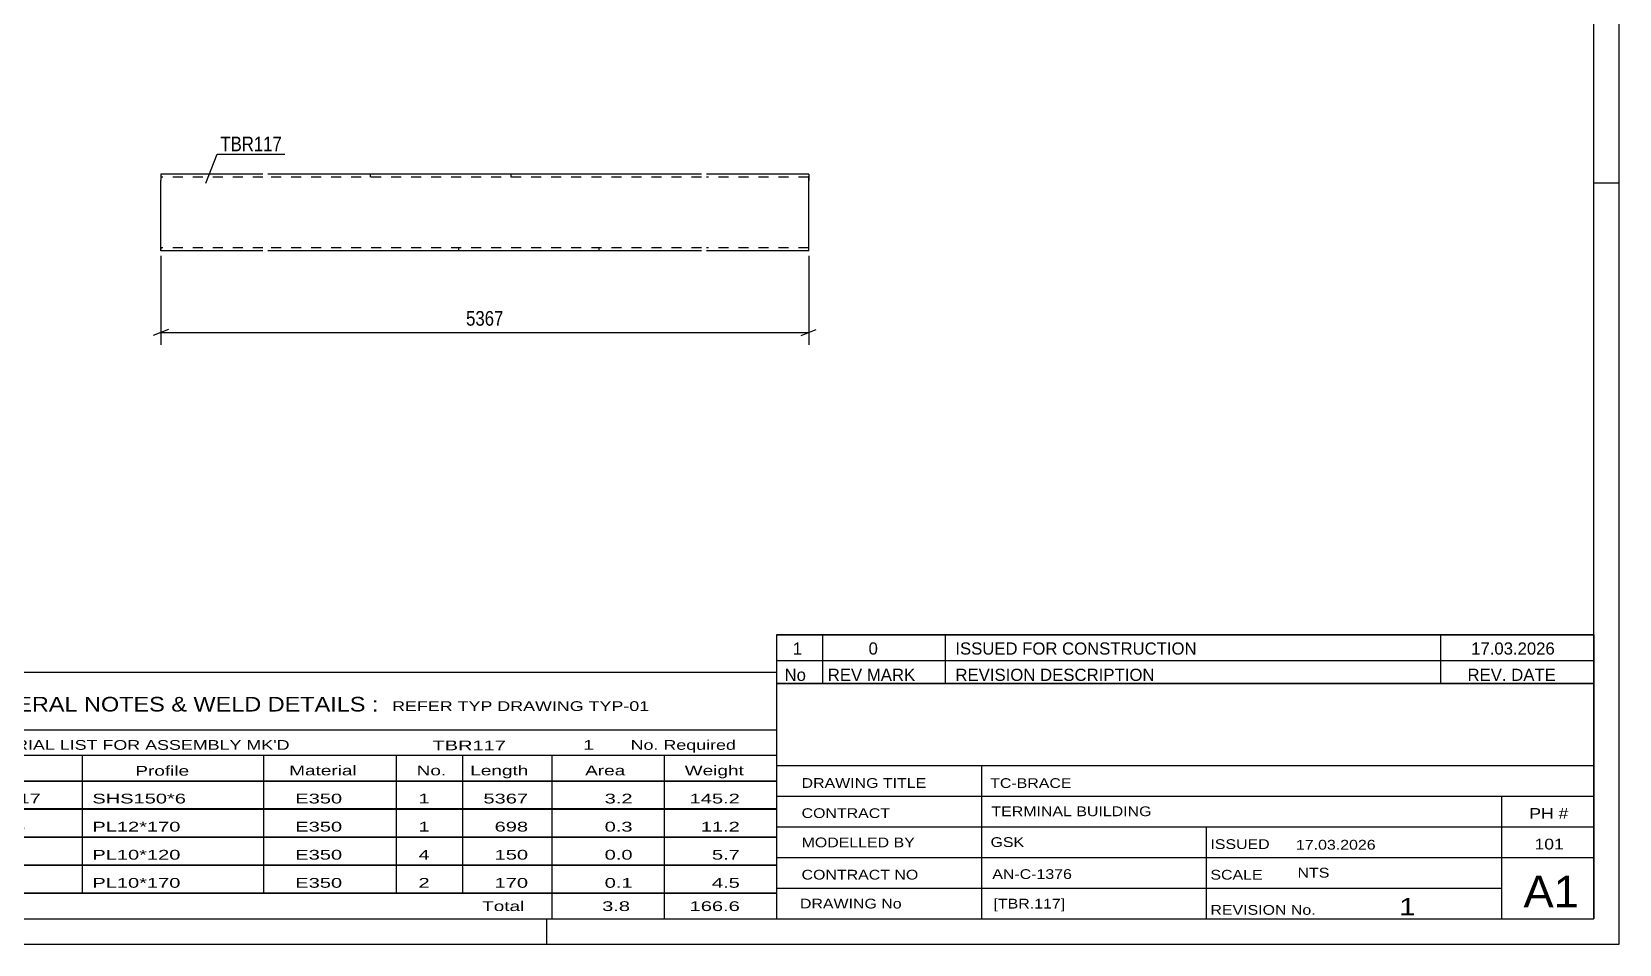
# Model space of a CAD drawing. Header units: millimetres. Extents: x 0 to 594, y 0 to 420.
# Drawn here: x 283.1 to 594, y 0 to 178.6 of the extents above; entities that cross this region are included whole.
import ezdxf

# ---------------------------------------------------------------- set-up
doc = ezdxf.new("R2010")
doc.units = ezdxf.units.MM
doc.linetypes.add('DXK_LINE_DOT2', pattern=[3.9198, 1.9599, -1.9599])
doc.styles.add('Arial Narrow', font='ARIALN.TTF', dxfattribs={"height": 0.2})

# ---------------------------------------------------------------- blocks, each defined once
blk = doc.blocks.new('Unknown-580870927-1129')
at = {"color": 5, "linetype": 'Continuous'}
for p, q in [((594, 0), (594, 420)), ((589, 5), (589, 415)), ((594, 149), (589, 149)), ((5, 5), (589, 5)), ((384, 0), (384, 5)), ((0, 0), (594, 0))]:
    blk.add_line(p, q, dxfattribs=at)
blk = doc.blocks.new('Part-580870927-2435 - 2427')
at = {"color": 2, "linetype": 'Continuous'}
for p, q in [((308.39, 150.74), (308.39, 149.54)), ((328.39, 150.74), (308.39, 150.74)), ((308.39, 136.48), (308.39, 149.54)), ((414.27, 150.74), (329.39, 150.74)), ((435.27, 150.74), (415.27, 150.74)), ((435.27, 150.74), (435.27, 150.65)), ((435.27, 150.65), (435.27, 149.54)), ((435.27, 135.74), (435.27, 149.54)), ((308.39, 135.83), (308.39, 136.48)), ((308.39, 135.74), (308.39, 135.83)), ((328.39, 135.74), (308.39, 135.74)), ((414.27, 135.74), (329.39, 135.74)), ((435.27, 135.74), (415.27, 135.74))]:
    blk.add_line(p, q, dxfattribs=at)
at = {"color": 7, "linetype": 'DXK_LINE_DOT2'}
for p, q in [((328.39, 150.14), (308.39, 150.14)), ((414.27, 150.14), (329.39, 150.14)), ((349.39, 150.74), (349.39, 150.14)), ((376.93, 150.74), (376.93, 150.14)), ((435.27, 150.14), (415.27, 150.14)), ((435.27, 149.54), (435.27, 150.39)), ((308.39, 136.48), (308.39, 136.09)), ((308.39, 136.34), (308.39, 136.39)), ((328.39, 136.34), (308.39, 136.34)), ((308.39, 135.74), (308.39, 135.74)), ((414.27, 136.34), (329.39, 136.34)), ((366.74, 135.74), (366.74, 136.34)), ((394.27, 135.74), (394.27, 136.34)), ((435.27, 136.34), (415.27, 136.34)), ((435.27, 136.34), (435.27, 136.39))]:
    blk.add_line(p, q, dxfattribs=at)
blk = doc.blocks.new('StraightDimension-580870927-2440 - 2427')
at = {"color": 7, "linetype": 'Continuous'}
for p, q in [((308.39, 134.74), (308.39, 117.34)), ((435.27, 134.74), (435.27, 117.34)), ((309.89, 120.34), (306.89, 119.14)), ((308.39, 119.74), (435.27, 119.74)), ((433.77, 119.14), (436.77, 120.34))]:
    blk.add_line(p, q, dxfattribs=at)
at = {"color": 0}
blk.add_wipeout([(376.09, 120.49), (376.09, 124.69), (367.58, 124.69), (367.58, 120.49)], dxfattribs=at)
at = {"color": 3, "style": 'Arial Narrow'}
blk.add_text('5367', height=2.863, dxfattribs=at).set_placement((368.18, 121.09))
blk = doc.blocks.new('Unknown-580870927-4433')
at = {"color": 7, "linetype": 'Continuous'}
for p, q in [((429, 51.05), (429, 5)), ((429, 51.05), (589, 51.05)), ((589, 51), (589, 5)), ((429, 35), (589, 35)), ((469.14, 35), (469.14, 5)), ((429, 29), (589, 29)), ((571, 5.05), (571, 29.05)), ((429, 23), (589, 23)), ((513.14, 23), (513.14, 5)), ((429, 17), (589, 17)), ((429, 11), (571, 11)), ((429, 5), (589, 5))]:
    blk.add_line(p, q, dxfattribs=at)
at = {"color": 7, "style": 'Arial Narrow'}
for s, height, width, p in [('DRAWING TITLE', 1.9089, 1.425378, (433.88, 30.61)), ('TC-BRACE', 1.909, 1.425378, (470.81, 30.59)), ('CONTRACT', 1.909, 1.425378, (433.88, 24.71)), ('TERMINAL BUILDING', 1.9089, 1.425378, (471.06, 25.07)), ('MODELLED BY', 1.9089, 1.425378, (433.88, 18.98)), ('GSK', 1.909, 1.425378, (470.88, 19.04)), ('ISSUED', 1.909, 1.425378, (513.94, 18.64)), ('17.03.2026', 1.909, 1.425378, (530.69, 18.52)), ('CONTRACT NO', 1.9089, 1.425378, (433.88, 12.66)), ('AN-C-1376', 1.909, 1.425378, (471.23, 12.78)), ('SCALE', 1.909, 1.425378, (513.94, 12.65)), ('A1', 6.204, 1.25, (575.24, 7.2)), ('DRAWING No', 1.909, 1.425378, (433.56, 7)), ('[TBR.117]', 1.909, 1.425378, (471.46, 6.99)), ('REVISION No.', 1.9089, 1.425378, (513.94, 5.77)), ('1', 3.34, 1.5, (550.91, 5.68))]:
    blk.add_text(s, height=height, dxfattribs=dict(at, width=width)).set_placement(p)
at = {"color": 7, "linetype": 'Continuous', "style": 'Arial Narrow'}
for s, height, width, p in [('PH #', 2.1, 1.42538, (576.4, 24.55)), ('101', 2.1, 1.42538, (577.41, 18.55)), ('NTS', 1.909, 1.425378, (531, 13.05))]:
    blk.add_text(s, height=height, dxfattribs=dict(at, width=width)).set_placement(p)
blk = doc.blocks.new('Unknown-580870927-4434')
at = {"color": 7, "linetype": 'Continuous'}
for p, q in [((429, 60.55), (589, 60.55)), ((589, 60.55), (429, 60.55)), ((429, 60.55), (429, 55.55)), ((438, 60.55), (438, 55.55)), ((462, 60.55), (462, 55.55)), ((559, 60.55), (559, 55.55)), ((589, 60.55), (589, 55.55)), ((429, 55.55), (589, 55.55)), ((429, 55.55), (429, 51.05)), ((429, 55.55), (589, 55.55)), ((438, 55.55), (438, 51.05)), ((462, 55.55), (462, 51.05)), ((559, 55.55), (559, 51.05)), ((589, 55.55), (589, 51.05)), ((589, 51.05), (429, 51.05))]:
    blk.add_line(p, q, dxfattribs=at)
at = {"color": 7, "linetype": 'Continuous', "style": 'Arial Narrow'}
for s, height, width, p in [('1', 2.39, 1.196471, (432.16, 56.7)), ('0', 2.39, 1.196471, (447, 56.7)), ('ISSUED FOR CONSTRUCTION', 2.3861, 1.196471, (464, 56.7)), ('17.03.2026', 2.386, 1.196471, (565, 56.7)), ('No', 2.386, 1.2, (430.54, 51.55)), ('REV MARK', 2.386, 1.2, (439, 51.55)), ('REVISION DESCRIPTION', 2.3861, 1.2, (464, 51.55)), ('REV. DATE', 2.386, 1.2, (564.28, 51.55))]:
    blk.add_text(s, height=height, dxfattribs=dict(at, width=width)).set_placement(p)
blk = doc.blocks.new('Unknown-580870927-4435')
at = {"color": 7, "linetype": 'Continuous'}
for p, q in [((269, 53.25), (429, 53.25)), ((269, 42), (269, 53.25)), ((429, 53.25), (429, 42)), ((269, 42), (429, 42)), ((269, 42), (269, 37)), ((429, 42), (429, 37)), ((269, 37), (429, 37)), ((269, 37), (269, 32)), ((293, 37), (293, 32)), ((328.5, 37), (328.5, 32)), ((354.5, 37), (354.5, 32)), ((367.5, 37), (367.5, 32)), ((385, 37), (385, 32)), ((407, 37), (407, 32)), ((429, 37), (429, 32)), ((269, 32), (429, 32)), ((269, 31.95), (269, 26.55)), ((269, 31.95), (429, 31.95)), ((293, 32), (293, 26.5)), ((328.5, 32), (328.5, 26.5)), ((354.5, 32), (354.5, 26.5)), ((367.5, 32), (367.5, 26.5)), ((385, 32), (385, 26.5)), ((407, 32), (407, 26.5)), ((429, 31.95), (429, 26.55)), ((269, 26.55), (429, 26.55)), ((269, 26.45), (269, 21.05)), ((269, 26.45), (429, 26.45)), ((293, 26.5), (293, 21)), ((328.5, 26.5), (328.5, 21)), ((354.5, 26.5), (354.5, 21)), ((367.5, 26.5), (367.5, 21)), ((385, 26.5), (385, 21)), ((407, 26.5), (407, 21)), ((429, 26.45), (429, 21.05)), ((269, 21.05), (429, 21.05)), ((269, 20.95), (269, 15.55)), ((269, 20.95), (429, 20.95)), ((293, 21), (293, 15.5)), ((328.5, 21), (328.5, 15.5)), ((354.5, 21), (354.5, 15.5)), ((367.5, 21), (367.5, 15.5)), ((385, 21), (385, 15.5)), ((407, 21), (407, 15.5)), ((429, 20.95), (429, 15.55)), ((269, 15.55), (429, 15.55)), ((269, 15.45), (269, 10.05)), ((269, 15.45), (429, 15.45)), ((293, 15.5), (293, 10)), ((328.5, 15.5), (328.5, 10)), ((354.5, 15.5), (354.5, 10)), ((367.5, 15.5), (367.5, 10)), ((385, 15.5), (385, 10)), ((407, 15.5), (407, 10)), ((429, 15.45), (429, 10.05)), ((269, 10.05), (429, 10.05)), ((269, 10), (429, 10)), ((269, 10), (269, 5)), ((385, 10), (385, 5)), ((407, 10), (407, 5)), ((429, 10), (429, 5)), ((269, 5), (429, 5))]:
    blk.add_line(p, q, dxfattribs=at)
at = {"color": 7, "style": 'Arial Narrow'}
for s, height, width, p in [('GENERAL NOTES & WELD DETAILS :', 2.8633, 1.4, (270.15, 45.56)), ('REFER TYP DRAWING TYP-01', 1.9089, 1.6, (353.7, 45.66)), ("MATERIAL LIST FOR ASSEMBLY MK'D", 1.9089, 1.6, (270.15, 38.06)), ('TBR117', 1.909, 1.794707, (361.59, 37.97)), ('1', 1.91, 1.794707, (391.08, 38.06)), ('No. Required', 1.9089, 1.6, (400.41, 38.06)), ('Mark', 1.909, 1.7, (270.34, 33)), ('Profile', 1.909, 1.7, (303.41, 33)), ('Material', 1.909, 1.7, (333.54, 33.06)), ('No.', 1.909, 1.7, (358.5, 33.06)), ('Length', 1.909, 1.7, (369, 33.06)), ('Area', 1.909, 1.7, (391.5, 33.06)), ('Weight', 1.909, 1.7, (411, 33.06))]:
    blk.add_text(s, height=height, dxfattribs=dict(at, width=width)).set_placement(p)
at = {"color": 7, "linetype": 'Continuous', "style": 'Arial Narrow'}
for s, height, width, p in [('TBR117', 1.909, 1.794707, (270.5, 27.56)), ('SHS150*6', 1.909, 1.794707, (295, 27.56)), ('E350', 1.909, 1.794707, (334.74, 27.56)), ('1', 1.91, 1.794707, (358.86, 27.56)), ('5367', 1.909, 1.794707, (371.58, 27.56)), ('3.2', 1.909, 1.794707, (395.32, 27.56)), ('145.2', 1.909, 1.794707, (411.96, 27.56)), ('PL255', 1.909, 1.794707, (270.5, 22.06)), ('PL12*170', 1.909, 1.794707, (295, 22.06)), ('E350', 1.909, 1.794707, (334.74, 22.06)), ('1', 1.91, 1.794707, (358.86, 22.06)), ('698', 1.909, 1.794707, (373.77, 22.06)), ('0.3', 1.909, 1.794707, (395.32, 22.06)), ('11.2', 1.909, 1.794707, (414.14, 22.06)), ('PL40', 1.909, 1.794707, (270.5, 16.56)), ('PL10*120', 1.909, 1.794707, (295, 16.56)), ('E350', 1.909, 1.794707, (334.74, 16.56)), ('4', 1.91, 1.794707, (358.86, 16.56)), ('150', 1.909, 1.794707, (373.77, 16.56)), ('0.0', 1.909, 1.794707, (395.32, 16.56)), ('5.7', 1.909, 1.794707, (416.33, 16.56)), ('PL98', 1.909, 1.794707, (270.5, 11.06)), ('PL10*170', 1.909, 1.794707, (295, 11.06)), ('E350', 1.909, 1.794707, (334.74, 11.06)), ('2', 1.91, 1.794707, (358.86, 11.06)), ('170', 1.909, 1.794707, (373.77, 11.06)), ('0.1', 1.909, 1.794707, (395.32, 11.06)), ('4.5', 1.909, 1.794707, (416.33, 11.06)), ('Total', 1.909, 1.7, (371.33, 6.5)), ('3.8', 1.909, 1.794707, (394.83, 6.5)), ('166.6', 1.909, 1.794707, (411.96, 6.5))]:
    blk.add_text(s, height=height, dxfattribs=dict(at, width=width)).set_placement(p)
blk = doc.blocks.new('Mark-580870927-2431 - 2427')
at = {"color": 0}
blk.add_wipeout([(332.12, 155.24), (332.12, 158.24), (320.07, 158.24), (320.07, 155.24)], dxfattribs=at)
blk.add_wipeout([(332.12, 155.24), (332.12, 158.24), (320.07, 158.24), (320.07, 155.24)], dxfattribs=at)
at = {"color": 30, "linetype": 'Continuous'}
for p, q in [((317.24, 148.99), (319.47, 154.64)), ((319.47, 154.64), (332.72, 154.64))]:
    blk.add_line(p, q, dxfattribs=at)
at = {"color": 3, "style": 'Arial Narrow'}
blk.add_text('TBR117', height=2.863, dxfattribs=at).set_placement((320.07, 155.24))

msp = doc.modelspace()

# ---------------------------------------------------------------- block references
for name in ['Unknown-580870927-1129', 'Part-580870927-2435 - 2427', 'Unknown-580870927-4434', 'Unknown-580870927-4435', 'Unknown-580870927-4433']:
    msp.add_blockref(name, (0, 0))

# ---------------------------------------------------------------- next in the draw order: block references
for name in ['Mark-580870927-2431 - 2427', 'StraightDimension-580870927-2440 - 2427']:
    msp.add_blockref(name, (0, 0))

doc.saveas('drawing.dxf')
